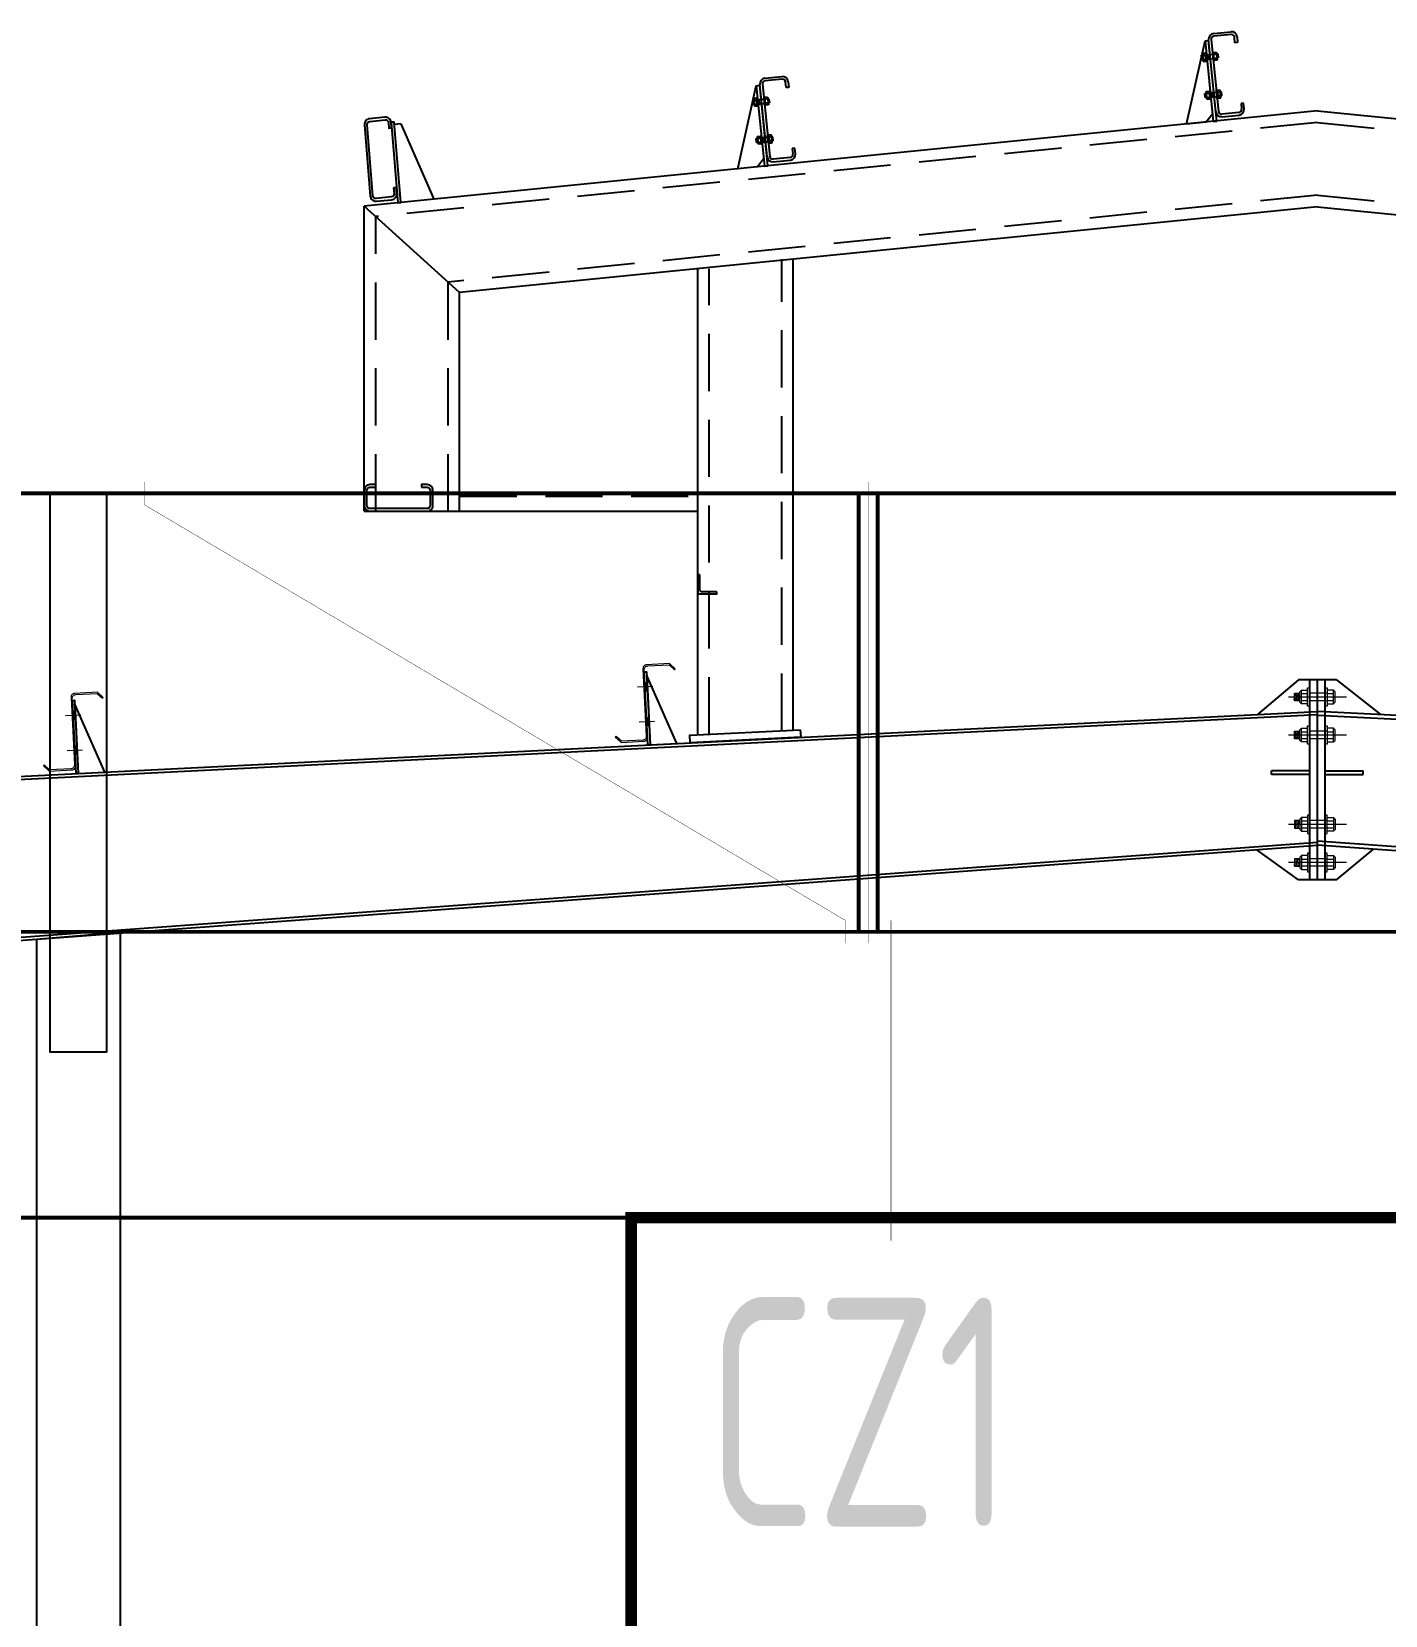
# Model space of a CAD drawing. Extents: x -33967 to 1773478, y -1022458 to -784650.
# Drawn here: x 1413896 to 1417447, y -988564 to -984411 of the extents above; entities that cross this region are included whole.
import ezdxf

# ---------------------------------------------------------------- set-up
doc = ezdxf.new("R2010")
doc.units = 0
doc.header["$LTSCALE"] = 1000
doc.header["$MEASUREMENT"] = 0
doc.linetypes.add('ACAD_ISO02W100', pattern=[15, 12, -3])
doc.linetypes.add('DASHED', pattern=[0.75, 0.5, -0.25])
for name, color, linetype, lineweight in [('6', 253, 'Continuous', 13), ('檩条', 30, 'Continuous', 5), ('螺栓', 15, 'Continuous', 18)]:
    doc.layers.add(name, color=color, linetype=linetype, lineweight=lineweight)
for name, color, linetype in [('AXIS', 3, 'Continuous'), ('BOLT', 251, 'Continuous'), ('G L', 150, 'Continuous'), ('GL', 150, 'Continuous'), ('GZ', 50, 'Continuous'), ('LT', 27, 'Continuous'), ('Prof', 2, 'Continuous'), ('PZ', 202, 'Continuous'), ('SPACE', 7, 'Continuous'), ('TEXT', 7, 'Continuous'), ('型钢', 6, 'Continuous'), ('檩托板', 7, 'Continuous')]:
    doc.layers.add(name, color=color, linetype=linetype)
doc.styles.add('TSSD_Label', font='tssdeng.shx', dxfattribs={"width": 0.7, "bigfont": 'hztxt.shx'})
pattern_1 = [(84.2751895, (1345714.673, -1150971.95), (6.3385477, -0.63544338), []), (84.2751895, (1345717.8424, -1150972.2675), (6.3385477, -0.63544338), [3.18515994, -1.59257997])]
pattern_2 = [(84.2751895, (1345714.673, -1150971.95), (6.3385477, -0.63544338), []), (84.2751895, (1345717.8424, -1150972.2675), (6.3385477, -0.63544338), [3.18515994, -1.59257997])]
pattern_3 = [(84.2751895, (1345704.698, -1151071.451), (6.3385477, -0.63544338), []), (84.2751895, (1345707.867, -1151071.769), (6.3385477, -0.63544338), [3.18515994, -1.59257997])]
pattern_4 = [(84.2751895, (1345704.698, -1151071.451), (6.3385477, -0.63544338), []), (84.2751895, (1345707.867, -1151071.769), (6.3385477, -0.63544338), [3.18515994, -1.59257997])]
pattern_5 = [(264.2751895, (1379931.46, -809604.1275), (6.3385477, -0.63544338), []), (264.2751895, (1379934.629, -809604.445), (6.3385477, -0.63544338), [3.18515994, -1.59257997])]
pattern_6 = [(264.2751895, (1379931.46, -809604.1275), (6.3385477, -0.63544338), []), (264.2751895, (1379934.629, -809604.445), (6.3385477, -0.63544338), [3.18515994, -1.59257997])]
pattern_7 = [(264.2751895, (1379921.485, -809703.629), (6.3385477, -0.63544338), []), (264.2751895, (1379924.654, -809703.9465), (6.3385477, -0.63544338), [3.18515994, -1.59257997])]
pattern_8 = [(264.2751895, (1379921.485, -809703.629), (6.3385477, -0.63544338), []), (264.2751895, (1379924.654, -809703.9465), (6.3385477, -0.63544338), [3.18515994, -1.59257997])]
pattern_9 = [(84.2751895, (1345714.673, -1150971.95), (6.3385477, -0.63544338), []), (84.2751895, (1345717.8424, -1150972.2675), (6.3385477, -0.63544338), [3.18515994, -1.59257997])]
pattern_10 = [(84.2751895, (1345714.673, -1150971.95), (6.3385477, -0.63544338), []), (84.2751895, (1345717.8424, -1150972.2675), (6.3385477, -0.63544338), [3.18515994, -1.59257997])]
pattern_11 = [(84.2751895, (1345704.698, -1151071.451), (6.3385477, -0.63544338), []), (84.2751895, (1345707.867, -1151071.769), (6.3385477, -0.63544338), [3.18515994, -1.59257997])]
pattern_12 = [(84.2751895, (1345704.698, -1151071.451), (6.3385477, -0.63544338), []), (84.2751895, (1345707.867, -1151071.769), (6.3385477, -0.63544338), [3.18515994, -1.59257997])]
pattern_13 = [(264.2751895, (1379931.46, -809604.1275), (6.3385477, -0.63544338), []), (264.2751895, (1379934.629, -809604.445), (6.3385477, -0.63544338), [3.18515994, -1.59257997])]
pattern_14 = [(264.2751895, (1379931.46, -809604.1275), (6.3385477, -0.63544338), []), (264.2751895, (1379934.629, -809604.445), (6.3385477, -0.63544338), [3.18515994, -1.59257997])]
pattern_15 = [(264.2751895, (1379921.485, -809703.629), (6.3385477, -0.63544338), []), (264.2751895, (1379924.654, -809703.9465), (6.3385477, -0.63544338), [3.18515994, -1.59257997])]
pattern_16 = [(264.2751895, (1379921.485, -809703.629), (6.3385477, -0.63544338), []), (264.2751895, (1379924.654, -809703.9465), (6.3385477, -0.63544338), [3.18515994, -1.59257997])]

# ---------------------------------------------------------------- blocks, each defined once
blk = doc.blocks.new('LT')
at = {"layer": '檩托板', "elevation": 0.3}
for points in [[(1356481.7, 98209.6), (1356487.7, 98210), (1356497.9, 98018.2), (1356491.9, 98017.9)], [(1356488.2, 98200), (1356497.9, 98018.2), (1356567.8, 98021.9)]]:
    blk.add_lwpolyline(points, close=True, dxfattribs=at)
at = {"layer": '檩条', "color": 1, "linetype": 'Continuous'}
for p, q in [((1356503.9, 98171, -1.7), (1356464.1, 98168.9, -1.7)), ((1356508.8, 98079.6, -1.7), (1356468.9, 98077.5, -1.7))]:
    blk.add_line(p, q, dxfattribs=at)
at = {"layer": '檩条', "elevation": -1.7}
blk.add_lwpolyline([(1356481.4, 98214.6, -0.414214), (1356490.9, 98225.1), (1356546.6, 98228.1), (1356560.7, 98215.4), (1356562.7, 98217.6), (1356547.7, 98231.2), (1356487.7, 98228, 0.414214), (1356478.3, 98217.5), (1356487.7, 98040.7, -0.414214), (1356478.2, 98030.2), (1356422.6, 98027.2), (1356408.4, 98040), (1356406.4, 98037.7), (1356421.5, 98024.2), (1356481.4, 98027.4, 0.414214), (1356490.9, 98037.9), (1356481.4, 98214.6)], format="xyb", dxfattribs=at)
at = {"layer": '檩条', "color": 1, "linetype": 'Continuous'}
for points in [[(1356481.5, 98157.6, -1.7), (1356480.2, 98182, -1.7), (1356490.5, 98158, -1.7), (1356489.2, 98182.5, -1.7)], [(1356485, 98090.6, -1.7), (1356486.3, 98066.2, -1.7), (1356494, 98091.1, -1.7), (1356495.3, 98066.7, -1.7)]]:
    blk.add_solid(points, dxfattribs=at)

msp = doc.modelspace()

# ---------------------------------------------------------------- hatches: boundary and pattern name
at = {"layer": '螺栓'}
h = msp.add_hatch(dxfattribs=at)
h.set_pattern_fill('BRASS', color=8, scale=1.0032, angle=90, style=0)
h.set_pattern_definition(pattern_1)
h.paths.add_polyline_path([(1417222.2, -986145.6), (1417208.5, -986145.6), (1417208.5, -986165.7), (1417222.2, -986165.7)])
h = msp.add_hatch(dxfattribs=at)
h.set_pattern_fill('BRASS', color=8, scale=1.0032, angle=90, style=0)
h.set_pattern_definition(pattern_2)
h.paths.add_polyline_path([(1417222.2, -986145.6), (1417208.5, -986145.6), (1417208.5, -986165.7), (1417222.2, -986165.7)])
h = msp.add_hatch(dxfattribs=at)
h.set_pattern_fill('BRASS', color=8, scale=1.0032, angle=90, style=0)
h.set_pattern_definition(pattern_1)
h.paths.add_polyline_path([(1417222.2, -986145.6), (1417208.5, -986145.6), (1417208.5, -986165.7), (1417222.2, -986165.7)])
h = msp.add_hatch(dxfattribs=at)
h.set_pattern_fill('BRASS', color=8, scale=1.0032, angle=90, style=0)
h.set_pattern_definition(pattern_2)
h.paths.add_polyline_path([(1417222.2, -986145.6), (1417208.5, -986145.6), (1417208.5, -986165.7), (1417222.2, -986165.7)])
h = msp.add_hatch(dxfattribs=at)
h.set_pattern_fill('BRASS', color=8, scale=1.0032, angle=90, style=0)
h.set_pattern_definition(pattern_9)
h.paths.add_polyline_path([(1417222.2, -986145.6), (1417208.5, -986145.6), (1417208.5, -986165.7), (1417222.2, -986165.7)])
h = msp.add_hatch(dxfattribs=at)
h.set_pattern_fill('BRASS', color=8, scale=1.0032, angle=90, style=0)
h.set_pattern_definition(pattern_10)
h.paths.add_polyline_path([(1417222.2, -986145.6), (1417208.5, -986145.6), (1417208.5, -986165.7), (1417222.2, -986165.7)])
h = msp.add_hatch(dxfattribs=at)
h.set_pattern_fill('BRASS', color=8, scale=1.0032, angle=90, style=0)
h.set_pattern_definition(pattern_9)
h.paths.add_polyline_path([(1417222.2, -986145.6), (1417208.5, -986145.6), (1417208.5, -986165.7), (1417222.2, -986165.7)])
h = msp.add_hatch(dxfattribs=at)
h.set_pattern_fill('BRASS', color=8, scale=1.0032, angle=90, style=0)
h.set_pattern_definition(pattern_10)
h.paths.add_polyline_path([(1417222.2, -986145.6), (1417208.5, -986145.6), (1417208.5, -986165.7), (1417222.2, -986165.7)])
h = msp.add_hatch(dxfattribs=at)
h.set_pattern_fill('BRASS', color=8, scale=1.0032, angle=90, style=0)
h.set_pattern_definition(pattern_3)
h.paths.add_polyline_path([(1417222.2, -986245.6), (1417208.5, -986245.6), (1417208.5, -986265.7), (1417222.2, -986265.7)])
h = msp.add_hatch(dxfattribs=at)
h.set_pattern_fill('BRASS', color=8, scale=1.0032, angle=90, style=0)
h.set_pattern_definition(pattern_4)
h.paths.add_polyline_path([(1417222.2, -986245.6), (1417208.5, -986245.6), (1417208.5, -986265.7), (1417222.2, -986265.7)])
h = msp.add_hatch(dxfattribs=at)
h.set_pattern_fill('BRASS', color=8, scale=1.0032, angle=90, style=0)
h.set_pattern_definition(pattern_3)
h.paths.add_polyline_path([(1417222.2, -986245.6), (1417208.5, -986245.6), (1417208.5, -986265.7), (1417222.2, -986265.7)])
h = msp.add_hatch(dxfattribs=at)
h.set_pattern_fill('BRASS', color=8, scale=1.0032, angle=90, style=0)
h.set_pattern_definition(pattern_4)
h.paths.add_polyline_path([(1417222.2, -986245.6), (1417208.5, -986245.6), (1417208.5, -986265.7), (1417222.2, -986265.7)])
h = msp.add_hatch(dxfattribs=at)
h.set_pattern_fill('BRASS', color=8, scale=1.0032, angle=90, style=0)
h.set_pattern_definition(pattern_11)
h.paths.add_polyline_path([(1417222.2, -986245.6), (1417208.5, -986245.6), (1417208.5, -986265.7), (1417222.2, -986265.7)])
h = msp.add_hatch(dxfattribs=at)
h.set_pattern_fill('BRASS', color=8, scale=1.0032, angle=90, style=0)
h.set_pattern_definition(pattern_12)
h.paths.add_polyline_path([(1417222.2, -986245.6), (1417208.5, -986245.6), (1417208.5, -986265.7), (1417222.2, -986265.7)])
h = msp.add_hatch(dxfattribs=at)
h.set_pattern_fill('BRASS', color=8, scale=1.0032, angle=90, style=0)
h.set_pattern_definition(pattern_11)
h.paths.add_polyline_path([(1417222.2, -986245.6), (1417208.5, -986245.6), (1417208.5, -986265.7), (1417222.2, -986265.7)])
h = msp.add_hatch(dxfattribs=at)
h.set_pattern_fill('BRASS', color=8, scale=1.0032, angle=90, style=0)
h.set_pattern_definition(pattern_12)
h.paths.add_polyline_path([(1417222.2, -986245.6), (1417208.5, -986245.6), (1417208.5, -986265.7), (1417222.2, -986265.7)])
h = msp.add_hatch(dxfattribs=at)
h.set_pattern_fill('BRASS', color=8, scale=1.0032, angle=90, style=0)
h.set_pattern_definition(pattern_5)
h.paths.add_polyline_path([(1417222.2, -986499.8), (1417208.5, -986499.8), (1417208.5, -986479.8), (1417222.2, -986479.8)])
h = msp.add_hatch(dxfattribs=at)
h.set_pattern_fill('BRASS', color=8, scale=1.0032, angle=90, style=0)
h.set_pattern_definition(pattern_6)
h.paths.add_polyline_path([(1417222.2, -986499.8), (1417208.5, -986499.8), (1417208.5, -986479.8), (1417222.2, -986479.8)])
h = msp.add_hatch(dxfattribs=at)
h.set_pattern_fill('BRASS', color=8, scale=1.0032, angle=90, style=0)
h.set_pattern_definition(pattern_5)
h.paths.add_polyline_path([(1417222.2, -986499.8), (1417208.5, -986499.8), (1417208.5, -986479.8), (1417222.2, -986479.8)])
h = msp.add_hatch(dxfattribs=at)
h.set_pattern_fill('BRASS', color=8, scale=1.0032, angle=90, style=0)
h.set_pattern_definition(pattern_6)
h.paths.add_polyline_path([(1417222.2, -986499.8), (1417208.5, -986499.8), (1417208.5, -986479.8), (1417222.2, -986479.8)])
h = msp.add_hatch(dxfattribs=at)
h.set_pattern_fill('BRASS', color=8, scale=1.0032, angle=90, style=0)
h.set_pattern_definition(pattern_13)
h.paths.add_polyline_path([(1417222.2, -986499.8), (1417208.5, -986499.8), (1417208.5, -986479.8), (1417222.2, -986479.8)])
h = msp.add_hatch(dxfattribs=at)
h.set_pattern_fill('BRASS', color=8, scale=1.0032, angle=90, style=0)
h.set_pattern_definition(pattern_14)
h.paths.add_polyline_path([(1417222.2, -986499.8), (1417208.5, -986499.8), (1417208.5, -986479.8), (1417222.2, -986479.8)])
h = msp.add_hatch(dxfattribs=at)
h.set_pattern_fill('BRASS', color=8, scale=1.0032, angle=90, style=0)
h.set_pattern_definition(pattern_13)
h.paths.add_polyline_path([(1417222.2, -986499.8), (1417208.5, -986499.8), (1417208.5, -986479.8), (1417222.2, -986479.8)])
h = msp.add_hatch(dxfattribs=at)
h.set_pattern_fill('BRASS', color=8, scale=1.0032, angle=90, style=0)
h.set_pattern_definition(pattern_14)
h.paths.add_polyline_path([(1417222.2, -986499.8), (1417208.5, -986499.8), (1417208.5, -986479.8), (1417222.2, -986479.8)])
h = msp.add_hatch(dxfattribs=at)
h.set_pattern_fill('BRASS', color=8, scale=1.0032, angle=90, style=0)
h.set_pattern_definition(pattern_7)
h.paths.add_polyline_path([(1417222.2, -986599.8), (1417208.5, -986599.8), (1417208.5, -986579.8), (1417222.2, -986579.8)])
h = msp.add_hatch(dxfattribs=at)
h.set_pattern_fill('BRASS', color=8, scale=1.0032, angle=90, style=0)
h.set_pattern_definition(pattern_8)
h.paths.add_polyline_path([(1417222.2, -986599.8), (1417208.5, -986599.8), (1417208.5, -986579.8), (1417222.2, -986579.8)])
h = msp.add_hatch(dxfattribs=at)
h.set_pattern_fill('BRASS', color=8, scale=1.0032, angle=90, style=0)
h.set_pattern_definition(pattern_7)
h.paths.add_polyline_path([(1417222.2, -986599.8), (1417208.5, -986599.8), (1417208.5, -986579.8), (1417222.2, -986579.8)])
h = msp.add_hatch(dxfattribs=at)
h.set_pattern_fill('BRASS', color=8, scale=1.0032, angle=90, style=0)
h.set_pattern_definition(pattern_8)
h.paths.add_polyline_path([(1417222.2, -986599.8), (1417208.5, -986599.8), (1417208.5, -986579.8), (1417222.2, -986579.8)])
h = msp.add_hatch(dxfattribs=at)
h.set_pattern_fill('BRASS', color=8, scale=1.0032, angle=90, style=0)
h.set_pattern_definition(pattern_15)
h.paths.add_polyline_path([(1417222.2, -986599.8), (1417208.5, -986599.8), (1417208.5, -986579.8), (1417222.2, -986579.8)])
h = msp.add_hatch(dxfattribs=at)
h.set_pattern_fill('BRASS', color=8, scale=1.0032, angle=90, style=0)
h.set_pattern_definition(pattern_16)
h.paths.add_polyline_path([(1417222.2, -986599.8), (1417208.5, -986599.8), (1417208.5, -986579.8), (1417222.2, -986579.8)])
h = msp.add_hatch(dxfattribs=at)
h.set_pattern_fill('BRASS', color=8, scale=1.0032, angle=90, style=0)
h.set_pattern_definition(pattern_15)
h.paths.add_polyline_path([(1417222.2, -986599.8), (1417208.5, -986599.8), (1417208.5, -986579.8), (1417222.2, -986579.8)])
h = msp.add_hatch(dxfattribs=at)
h.set_pattern_fill('BRASS', color=8, scale=1.0032, angle=90, style=0)
h.set_pattern_definition(pattern_16)
h.paths.add_polyline_path([(1417222.2, -986599.8), (1417208.5, -986599.8), (1417208.5, -986579.8), (1417222.2, -986579.8)])

# ---------------------------------------------------------------- linework, layer by layer
at = {"const_width": 30}
msp.add_lwpolyline([(1419068.6, -987521.5), (1415468.6, -987521.5), (1415468.6, -988721.5), (1419068.6, -988721.5)], close=True, dxfattribs=at)
at = {"layer": '6', "color": 8, "linetype": 'ACAD_ISO02W100', "ltscale": 2}
for p, q in [((1417344.7, -986155.7), (1417192.4, -986155.7)), ((1417344.7, -986155.7), (1417192.4, -986155.7)), ((1417344.7, -986255.7), (1417192.4, -986255.7)), ((1417344.7, -986255.7), (1417192.4, -986255.7)), ((1417344.7, -986489.8), (1417192.4, -986489.8)), ((1417344.7, -986489.8), (1417192.4, -986489.8)), ((1417344.7, -986589.8), (1417192.4, -986589.8)), ((1417344.7, -986589.8), (1417192.4, -986589.8))]:
    msp.add_line(p, q, dxfattribs=at)
at = {"layer": 'AXIS', "color": 3, "linetype": 'ByBlock', "const_width": 1}
for points in [[(1414192.1, -985591.5), (1414192.1, -985651.5), (1416030.2, -986741.5), (1416030.2, -986801.5)], [(1416090.2, -985591.5), (1416090.2, -985651.5), (1416090.2, -986741.5), (1416090.2, -986801.5)], [(1416150.2, -987581.5), (1416150.2, -987521.5), (1416150.2, -986801.5), (1416150.2, -986741.5)]]:
    msp.add_lwpolyline(points, dxfattribs=at)
at = {"layer": 'AXIS', "color": 6, "linetype": 'ByBlock', "const_width": 10}
msp.add_lwpolyline([(1416115.2, -985621.5), (1416065.2, -985621.5), (1416065.2, -986771.5), (1416115.2, -986771.5)], close=True, dxfattribs=at)
at = {"layer": 'BOLT'}
for p, q in [((1416963.5, -984473.2), (1416981.5, -984471.4)), ((1416963.5, -984473.2), (1416964.6, -984484.1)), ((1416963.5, -984473.5), (1416963.5, -984473.2)), ((1416964.6, -984484.1), (1416982.6, -984482.3)), ((1416974.6, -984467.2), (1416967.2, -984467.9)), ((1416967.2, -984467.9), (1416969.3, -984488.6)), ((1416967.7, -984473.1), (1416975.1, -984472.3)), ((1416968.7, -984483.4), (1416976.1, -984482.7)), ((1416969.3, -984488.6), (1416976.6, -984487.8)), ((1416974.6, -984467.1), (1416977, -984466.8)), ((1416976.6, -984488), (1416974.6, -984467.1)), ((1416976.6, -984488), (1416979.1, -984487.7)), ((1416977, -984466.8), (1416979.1, -984487.7)), ((1416977.5, -984471.3), (1416981.5, -984470.9)), ((1416977.5, -984471.3), (1416977.5, -984471.6)), ((1416977.5, -984471.5), (1416977.5, -984471.3)), ((1416978.7, -984483.2), (1416982.7, -984482.8)), ((1416979.1, -984487.7), (1416979.1, -984487.4)), ((1416981.5, -984470.9), (1416996.4, -984469.4)), ((1416981.5, -984471.4), (1416996.5, -984469.9)), ((1416982.7, -984482.8), (1416981.5, -984470.9)), ((1416982.6, -984482.3), (1416997.6, -984480.8)), ((1416982.7, -984482.8), (1416982.6, -984482.5)), ((1416982.6, -984482.7), (1416982.7, -984482.8)), ((1416982.7, -984482.8), (1416997.6, -984481.3)), ((1416996, -984464.9), (1416993.5, -984465.2)), ((1416993.5, -984465.2), (1416995.6, -984486.1)), ((1416994, -984469.8), (1416994, -984469.6)), ((1416994, -984469.6), (1416994, -984469.9)), ((1416998.1, -984485.8), (1416995.6, -984486.1)), ((1416995.6, -984486.1), (1416995.6, -984485.8)), ((1416996, -984465), (1417003.4, -984464.3)), ((1416998.1, -984485.8), (1416996, -984464.9)), ((1417007, -984469.1), (1416996.5, -984470.2)), ((1417008.1, -984479.5), (1416997.6, -984480.5)), ((1417005.5, -984485), (1416998.1, -984485.7)), ((1417003.4, -984464.3), (1417005.5, -984485)), ((1417007, -984469.1), (1417007, -984469.1)), ((1417007, -984469.1), (1417008.1, -984479.5)), ((1415819.1, -984582.7), (1415826.5, -984582)), ((1415826.5, -984582), (1415828.5, -984602.7)), ((1416973.4, -984572.7), (1416991.5, -984570.9)), ((1416974.5, -984583.6), (1416973.4, -984572.7)), ((1416974.5, -984583.6), (1416992.6, -984581.8)), ((1416977.1, -984567.4), (1416984.5, -984566.7)), ((1416979.2, -984588.1), (1416977.1, -984567.4)), ((1416977.6, -984572.6), (1416985, -984571.8)), ((1416984.5, -984566.6), (1416987, -984566.3)), ((1416984.5, -984566.6), (1416986.6, -984587.5)), ((1416989.1, -984587.2), (1416987, -984566.3)), ((1416987, -984566.3), (1416987, -984566.6)), ((1416987.4, -984570.8), (1416991.4, -984570.4)), ((1416991.4, -984570.4), (1417006.4, -984568.9)), ((1416991.4, -984570.6), (1416991.4, -984570.4)), ((1416991.4, -984570.4), (1416991.4, -984570.7)), ((1416991.4, -984570.4), (1416992.6, -984582.3)), ((1416991.5, -984570.9), (1417006.4, -984569.4)), ((1416992.6, -984581.8), (1417007.5, -984580.3)), ((1416992.6, -984582.3), (1417007.6, -984580.8)), ((1417005.9, -984564.4), (1417003.5, -984564.7)), ((1417003.5, -984564.7), (1417003.5, -984564.9)), ((1417005.5, -984585.6), (1417003.5, -984564.7)), ((1417005.1, -984581.1), (1417005.1, -984580.8)), ((1417005.1, -984580.9), (1417005.1, -984581.1)), ((1417005.9, -984564.4), (1417008, -984585.3)), ((1417013.3, -984563.8), (1417006, -984564.5)), ((1417017, -984568.6), (1417006.5, -984569.7)), ((1417018, -984579), (1417007.5, -984580)), ((1417015.4, -984584.5), (1417013.3, -984563.8)), ((1417018, -984579), (1417017, -984568.6)), ((1417018, -984579), (1417018, -984579)), ((1415786.6, -984590.9), (1415804.6, -984589.1)), ((1415786.6, -984590.9), (1415787.7, -984601.8)), ((1415786.6, -984591.2), (1415786.6, -984590.9)), ((1415787.7, -984601.8), (1415805.7, -984600)), ((1415797.6, -984584.9), (1415790.3, -984585.6)), ((1415790.3, -984585.6), (1415792.3, -984606.3)), ((1415790.8, -984590.8), (1415798.2, -984590)), ((1415791.8, -984601.1), (1415799.2, -984600.4)), ((1415792.3, -984606.3), (1415799.7, -984605.5)), ((1415797.6, -984584.7), (1415800.1, -984584.5)), ((1415799.7, -984605.6), (1415797.6, -984584.7)), ((1415799.7, -984605.6), (1415802.2, -984605.4)), ((1415800.1, -984584.5), (1415802.2, -984605.4)), ((1415800.6, -984589), (1415804.6, -984588.6)), ((1415800.6, -984589), (1415800.6, -984589.3)), ((1415800.6, -984589.1), (1415800.6, -984589)), ((1415801.8, -984600.9), (1415805.7, -984600.5)), ((1415802.2, -984605.4), (1415802.2, -984605.1)), ((1415804.6, -984588.6), (1415819.5, -984587.1)), ((1415804.6, -984589.1), (1415819.6, -984587.6)), ((1415805.7, -984600.5), (1415804.6, -984588.6)), ((1415805.7, -984600), (1415820.7, -984598.5)), ((1415805.7, -984600.5), (1415820.7, -984599)), ((1415805.7, -984600.5), (1415805.7, -984600.2)), ((1415805.7, -984600.4), (1415805.7, -984600.5)), ((1415819.1, -984582.6), (1415816.6, -984582.9)), ((1415816.6, -984582.9), (1415818.7, -984603.7)), ((1415817.1, -984587.5), (1415817, -984587.3)), ((1415817, -984587.3), (1415817.1, -984587.6)), ((1415821.2, -984603.5), (1415818.7, -984603.7)), ((1415818.7, -984603.7), (1415818.7, -984603.5)), ((1415821.2, -984603.5), (1415819.1, -984582.6)), ((1415830.1, -984586.8), (1415819.6, -984587.9)), ((1415831.1, -984597.2), (1415820.6, -984598.2)), ((1415828.5, -984602.7), (1415821.2, -984603.4)), ((1415830.1, -984586.8), (1415830.1, -984586.8)), ((1415830.1, -984586.8), (1415831.1, -984597.2)), ((1416974.5, -984583.4), (1416974.5, -984583.6)), ((1416978.7, -984582.9), (1416986.1, -984582.2)), ((1416986.6, -984587.3), (1416979.2, -984588.1)), ((1416986.6, -984587.5), (1416989.1, -984587.2)), ((1416988.6, -984582.7), (1416992.6, -984582.3)), ((1416988.6, -984582.7), (1416988.6, -984582.4)), ((1416988.6, -984582.6), (1416988.6, -984582.7)), ((1417008, -984585.3), (1417005.5, -984585.6)), ((1417008, -984585.2), (1417015.4, -984584.5)), ((1415796.5, -984690.4), (1415814.6, -984688.6)), ((1415797.6, -984701.3), (1415796.5, -984690.4)), ((1415797.6, -984701.3), (1415815.6, -984699.5)), ((1415797.6, -984701), (1415797.6, -984701.3)), ((1415800.2, -984685.1), (1415807.6, -984684.4)), ((1415802.3, -984705.8), (1415800.2, -984685.1)), ((1415800.7, -984690.3), (1415808.1, -984689.5)), ((1415801.8, -984700.6), (1415809.1, -984699.9)), ((1415809.7, -984705), (1415802.3, -984705.8)), ((1415807.6, -984684.3), (1415810.1, -984684)), ((1415807.6, -984684.3), (1415809.7, -984705.1)), ((1415809.7, -984705.1), (1415812.2, -984704.9)), ((1415812.2, -984704.9), (1415810.1, -984684)), ((1415810.1, -984684), (1415810.1, -984684.3)), ((1415810.5, -984688.5), (1415814.5, -984688.1)), ((1415811.7, -984700.4), (1415815.7, -984700)), ((1415811.7, -984700.4), (1415811.7, -984700.1)), ((1415811.7, -984700.3), (1415811.7, -984700.4)), ((1415814.5, -984688.1), (1415829.5, -984686.6)), ((1415814.5, -984688.3), (1415814.5, -984688.1)), ((1415814.5, -984688.1), (1415814.5, -984688.4)), ((1415814.5, -984688.1), (1415815.7, -984700)), ((1415814.6, -984688.6), (1415829.5, -984687.1)), ((1415815.6, -984699.5), (1415830.6, -984698)), ((1415815.7, -984700), (1415830.7, -984698.5)), ((1415829, -984682.1), (1415826.5, -984682.4)), ((1415826.5, -984682.4), (1415826.6, -984682.6)), ((1415828.6, -984703.3), (1415826.5, -984682.4)), ((1415828.2, -984698.8), (1415828.2, -984698.5)), ((1415828.2, -984698.6), (1415828.2, -984698.8)), ((1415831.1, -984703), (1415828.6, -984703.3)), ((1415836.4, -984681.5), (1415829, -984682.2)), ((1415829, -984682.1), (1415831.1, -984703)), ((1415840.1, -984686.3), (1415829.6, -984687.4)), ((1415841.1, -984696.7), (1415830.6, -984697.7)), ((1415831.1, -984702.9), (1415838.5, -984702.2)), ((1415838.5, -984702.2), (1415836.4, -984681.5)), ((1415841.1, -984696.7), (1415840.1, -984686.3)), ((1415841.1, -984696.7), (1415841.1, -984696.7)), ((1417207.5, -986162.7), (1417207.5, -986162.4)), ((1417207.5, -986162.5), (1417207.5, -986162.7))]:
    msp.add_line(p, q, dxfattribs=at)
for centre, start, end in [((1416973.2, -984471.8), 133.226, 190.5385), ((1416974.3, -984483.6), 180.8827, 238.1952), ((1416998.3, -984469.2), 0.8827, 58.1952), ((1416999.5, -984481.1), 313.226, 10.5385), ((1416983.1, -984571.3), 133.226, 190.5385), ((1417008.2, -984568.7), 0.8827, 58.1952), ((1417009.4, -984580.6), 313.226, 10.5385), ((1415796.2, -984589.4), 133.226, 190.5385), ((1415797.4, -984601.3), 180.8827, 238.1952), ((1415821.4, -984586.9), 0.8827, 58.1952), ((1415822.6, -984598.8), 313.226, 10.5385), ((1416984.3, -984583.1), 180.8827, 238.1952), ((1415806.2, -984688.9), 133.226, 190.5385), ((1415807.4, -984700.8), 180.8827, 238.1952), ((1415831.3, -984686.4), 0.8827, 58.1952), ((1415832.5, -984698.3), 313.226, 10.5385)]:
    msp.add_arc(centre, 5.58, start, end, dxfattribs=at)
at = {"layer": 'G L', "color": 8}
for points in [[(1408738.6, -986620), (1417268.6, -986193.5)], [(1408738.6, -986628), (1417268.6, -986201.5)], [(1426518.6, -986656), (1417268.6, -986193.5)], [(1417268.6, -986203.5), (1426518.6, -986666), (1435518.6, -986216)], [(1426093.6, -987170.3), (1417268.6, -986534)], [(1408738.6, -987162), (1417268.6, -986536)], [(1408738.6, -987170.1), (1417268.6, -986544)], [(1426093.6, -987180.4), (1417268.6, -986544)]]:
    msp.add_lwpolyline(points, dxfattribs=at)
at = {"layer": 'GL', "color": 8}
for p, q in [((1417218.6, -986110.7), (1417112.2, -986200.7)), ((1417318.6, -986110.7), (1417218.6, -986110.7)), ((1417248.6, -986634.8), (1417248.6, -986110.7)), ((1417268.6, -986634.8), (1417268.6, -986110.7)), ((1417288.6, -986634.8), (1417288.6, -986110.7)), ((1417318.6, -986110.7), (1417433, -986200.7)), ((1417148.6, -986359.2), (1417148.6, -986349.2)), ((1417248.6, -986349.2), (1417148.6, -986349.2)), ((1417148.6, -986359.2), (1417148.6, -986349.2)), ((1417248.6, -986349.2), (1417148.6, -986349.2)), ((1417248.6, -986359.2), (1417148.6, -986359.2)), ((1417248.6, -986359.2), (1417148.6, -986359.2)), ((1417288.6, -986349.2), (1417388.6, -986349.2)), ((1417288.6, -986349.2), (1417388.6, -986349.2)), ((1417288.6, -986359.2), (1417388.6, -986359.2)), ((1417288.6, -986359.2), (1417388.6, -986359.2)), ((1417388.6, -986359.2), (1417388.6, -986349.2)), ((1417388.6, -986359.2), (1417388.6, -986349.2)), ((1417218.6, -986634.8), (1417109.4, -986556.6)), ((1417318.6, -986634.8), (1417415.8, -986554.6)), ((1417318.6, -986634.8), (1417218.6, -986634.8))]:
    msp.add_line(p, q, dxfattribs=at)
at = {"layer": 'GZ', "color": 8}
for points in [[(1414093.6, -985621.5), (1413943.6, -985621.5), (1413943.6, -987086.1), (1414093.6, -987086.1)], [(1414128.6, -995621.5), (1414128.9, -986773.5), (1413909.3, -986791.5), (1413908.6, -995621.5)]]:
    msp.add_lwpolyline(points, close=True, dxfattribs=at)
at = {"layer": 'LT', "linetype": 'ByBlock', "const_width": 10}
for points in [[(1408058.3, -985621.5), (1462978.3, -985621.5)], [(1408058.6, -986771.5), (1462978.3, -986771.5)], [(1408058.6, -987521.5), (1462978.3, -987521.5)]]:
    msp.add_lwpolyline(points, dxfattribs=at)
at = {"layer": 'Prof'}
for p, q in [((1416996.5, -984415.1), (1417041.3, -984410.6)), ((1417002, -984620.6), (1416983.1, -984431.5)), ((1416990.1, -984430.8), (1417009, -984619.9)), ((1417042, -984417.6), (1416997.2, -984422.1)), ((1417052.3, -984439.7), (1417050.8, -984424.8)), ((1417059.2, -984439), (1417052.3, -984439.7)), ((1417057.7, -984424.1), (1417059.2, -984439)), ((1415819.6, -984532.8), (1415864.4, -984528.3)), ((1415865.1, -984535.3), (1415820.3, -984539.8)), ((1415825.1, -984738.3), (1415806.2, -984549.2)), ((1415813.2, -984548.5), (1415832.1, -984737.6)), ((1415875.3, -984557.4), (1415873.9, -984542.5)), ((1415882.3, -984556.7), (1415875.3, -984557.4)), ((1415880.8, -984541.8), (1415882.3, -984556.7)), ((1417062.5, -984622.6), (1417017.7, -984627.1)), ((1417075.1, -984598.2), (1417068.2, -984598.9)), ((1417068.2, -984598.9), (1417069.7, -984613.8)), ((1417076.6, -984613.1), (1417075.1, -984598.2)), ((1417018.4, -984634), (1417063.2, -984629.5)), ((1415885.6, -984740.3), (1415840.8, -984744.7)), ((1415841.5, -984751.7), (1415886.3, -984747.2)), ((1415898.2, -984715.9), (1415891.3, -984716.6)), ((1415891.3, -984716.6), (1415892.8, -984731.5)), ((1415899.7, -984730.8), (1415898.2, -984715.9))]:
    msp.add_line(p, q, dxfattribs=at)
for points in [[(1414845.3, -984820.5), (1414846.8, -984835.5, -0.414214), (1414839.6, -984844.2), (1414799.8, -984848.2, -0.414214), (1414791.1, -984841), (1414776.2, -984654.6, -0.414214), (1414783.3, -984645.8), (1414823.1, -984641.8, -0.414214), (1414831.9, -984649), (1414833.4, -984663.9), (1414840.3, -984663.2), (1414838.8, -984648.3, 0.414214), (1414822.4, -984634.9), (1414782.6, -984638.8, 0.414214), (1414769.2, -984655.3), (1414784.1, -984841.7, 0.414214), (1414800.5, -984855.2), (1414840.3, -984851.2, 0.414214), (1414853.8, -984834.8), (1414852.3, -984819.9)], [(1414918.6, -985605.5), (1414933.6, -985605.5, -0.414214), (1414941.6, -985613.5), (1414941.6, -985653.5, -0.414214), (1414933.6, -985661.5), (1414783.6, -985661.5, -0.414214), (1414775.6, -985653.5), (1414775.6, -985613.5, -0.414214), (1414783.6, -985605.5), (1414798.6, -985605.5), (1414798.6, -985598.5), (1414783.6, -985598.5, 0.414214), (1414768.6, -985613.5), (1414768.6, -985653.5, 0.414214), (1414783.6, -985668.5), (1414933.6, -985668.5, 0.414214), (1414948.6, -985653.5), (1414948.6, -985613.5, 0.414214), (1414933.6, -985598.5), (1414918.6, -985598.5)]]:
    msp.add_lwpolyline(points, format="xyb", close=True, dxfattribs=at)
for centre, radius, start, end in [((1416998, -984430), 15, 95.7106, 185.7106), ((1417042.8, -984425.6), 15, 5.7106, 95.7106), ((1416998, -984430), 8, 95.7106, 185.7106), ((1417042.8, -984425.6), 8, 5.7106, 95.7106), ((1415821.1, -984547.7), 15, 95.7106, 185.7106), ((1415821.1, -984547.7), 8, 95.7106, 185.7106), ((1415865.9, -984543.3), 15, 5.7106, 95.7106), ((1415865.9, -984543.3), 8, 5.7106, 95.7106), ((1417016.9, -984619.1), 15, 185.7106, 275.7106), ((1417016.9, -984619.1), 8, 185.7106, 275.7106), ((1417061.7, -984614.6), 8, 275.7106, 5.7106), ((1417061.7, -984614.6), 15, 275.7106, 5.7106), ((1415840, -984736.8), 15, 185.7106, 275.7106), ((1415840, -984736.8), 8, 185.7106, 275.7106), ((1415884.8, -984732.3), 8, 275.7106, 5.7106), ((1415884.8, -984732.3), 15, 275.7106, 5.7106)]:
    msp.add_arc(centre, radius, start, end, dxfattribs=at)
at = {"layer": 'PZ'}
for p, q in [((1416925.3, -984652.9), (1416973.8, -984434.6)), ((1416973.8, -984434.6), (1416983.3, -984433.6)), ((1416973.8, -984434.6), (1416994.9, -984645.9)), ((1417004.4, -984644.9), (1416983.3, -984433.6)), ((1415748.4, -984770.6), (1415796.9, -984552.3)), ((1415796.9, -984552.3), (1415806.4, -984551.3)), ((1415796.9, -984552.3), (1415818, -984763.6)), ((1415827.5, -984762.6), (1415806.4, -984551.3)), ((1414864.5, -984652.5), (1414847.4, -984654.3)), ((1414864.5, -984652.5), (1414951.5, -984850.2)), ((1416975.8, -984647.8), (1416925.3, -984652.9)), ((1416975.8, -984647.8), (1416993, -984626.1)), ((1416994.9, -984645.9), (1417004.4, -984644.9)), ((1415798.9, -984765.5), (1415816.1, -984743.8)), ((1415798.9, -984765.5), (1415748.4, -984770.6)), ((1415818, -984763.6), (1415827.5, -984762.6))]:
    msp.add_line(p, q, dxfattribs=at)
for points in [[(1414838.8, -984648.3), (1414856.3, -984859.8), (1414864.2, -984859), (1414846.8, -984647.5)], [(1415911.7, -986241.4), (1415913.3, -986261.3), (1415623.8, -986275.8), (1415622.2, -986255.8)]]:
    msp.add_lwpolyline(points, close=True, dxfattribs=at)
at = {"layer": '型钢', "color": 8}
for p, q in [((1417268.6, -984618.5), (1414768.6, -984868.5)), ((1417268.6, -984618.5), (1419768.6, -984868.5)), ((1415018.6, -985094.8), (1414768.6, -984868.5)), ((1414768.6, -985668.5), (1414768.6, -984868.5)), ((1417268.6, -984869.8), (1415018.6, -985094.8)), ((1417268.6, -984869.8), (1419518.6, -985094.8)), ((1415643.6, -986254.8), (1415643.6, -985032.3)), ((1415893.6, -986242.3), (1415893.6, -985007.3)), ((1415018.6, -985668.5), (1415018.6, -985094.8)), ((1415018.6, -985618.5), (1415643.6, -985618.5)), ((1414768.6, -985668.5), (1415018.6, -985668.5)), ((1415018.6, -985668.5), (1415643.6, -985668.5))]:
    msp.add_line(p, q, dxfattribs=at)
at = {"layer": '型钢', "color": 8, "linetype": 'DASHED', "ltscale": 0.3}
for p, q in [((1417268.6, -984648.7), (1414798.6, -984895.7)), ((1417268.6, -984648.7), (1419738.6, -984895.7)), ((1417268.6, -984839.6), (1414988.6, -985067.6)), ((1417268.6, -984839.6), (1419548.6, -985067.6)), ((1414798.6, -985668.5), (1414798.6, -984895.7)), ((1415673.6, -986253.3), (1415673.6, -985032.3)), ((1415863.6, -986243.8), (1415863.6, -985007.3)), ((1414988.6, -985668.5), (1414988.6, -985067.6)), ((1415018.6, -985628.5), (1415643.6, -985628.5))]:
    msp.add_line(p, q, dxfattribs=at)
at = {"layer": '型钢', "color": 8}
msp.add_lwpolyline([(1415643.6, -985885), (1415693.6, -985885), (1415693.6, -985881.7, 0.414214), (1415691.9, -985880), (1415654.1, -985880, -0.414214), (1415648.6, -985874.5), (1415648.6, -985836.7, 0.414214), (1415646.9, -985835), (1415643.6, -985835)], format="xyb", close=True, dxfattribs=at)
at = {"layer": '螺栓', "color": 8}
for p, q in [((1417226.5, -986173.7), (1417226.5, -986137.6)), ((1417226.5, -986173.7), (1417226.5, -986137.6)), ((1417226.5, -986146.6), (1417242.5, -986146.6)), ((1417226.5, -986146.6), (1417242.5, -986146.6)), ((1417294.6, -986145.6), (1417248.6, -986145.6)), ((1417294.6, -986145.6), (1417248.6, -986145.6)), ((1417288.6, -986131.6), (1417294.6, -986131.6)), ((1417288.6, -986131.6), (1417294.6, -986131.6)), ((1417288.6, -986131.6), (1417294.6, -986131.6)), ((1417288.6, -986131.6), (1417294.6, -986131.6)), ((1417288.6, -986131.6), (1417294.6, -986131.6)), ((1417288.6, -986131.6), (1417294.6, -986131.6)), ((1417288.6, -986131.6), (1417294.6, -986131.6)), ((1417288.6, -986131.6), (1417294.6, -986131.6)), ((1417294.6, -986146.6), (1417310.6, -986146.6)), ((1417294.6, -986146.6), (1417310.6, -986146.6)), ((1417310.6, -986173.7), (1417310.6, -986137.6)), ((1417310.6, -986173.7), (1417310.6, -986137.6)), ((1417226.5, -986164.7), (1417242.5, -986164.7)), ((1417226.5, -986164.7), (1417242.5, -986164.7)), ((1417294.6, -986165.7), (1417248.6, -986165.7)), ((1417294.6, -986165.7), (1417248.6, -986165.7)), ((1417294.6, -986164.7), (1417310.6, -986164.7)), ((1417294.6, -986164.7), (1417310.6, -986164.7)), ((1417226.5, -986273.7), (1417226.5, -986237.6)), ((1417226.5, -986273.7), (1417226.5, -986237.6)), ((1417288.6, -986231.6), (1417294.6, -986231.6)), ((1417288.6, -986231.6), (1417294.6, -986231.6)), ((1417288.6, -986231.6), (1417294.6, -986231.6)), ((1417288.6, -986231.6), (1417294.6, -986231.6)), ((1417288.6, -986231.6), (1417294.6, -986231.6)), ((1417288.6, -986231.6), (1417294.6, -986231.6)), ((1417288.6, -986231.6), (1417294.6, -986231.6)), ((1417288.6, -986231.6), (1417294.6, -986231.6)), ((1417310.6, -986273.7), (1417310.6, -986237.6)), ((1417310.6, -986273.7), (1417310.6, -986237.6)), ((1417226.5, -986246.6), (1417242.5, -986246.6)), ((1417226.5, -986246.6), (1417242.5, -986246.6)), ((1417226.5, -986264.7), (1417242.5, -986264.7)), ((1417226.5, -986264.7), (1417242.5, -986264.7)), ((1417294.6, -986245.6), (1417248.6, -986245.6)), ((1417294.6, -986245.6), (1417248.6, -986245.6)), ((1417294.6, -986265.7), (1417248.6, -986265.7)), ((1417294.6, -986265.7), (1417248.6, -986265.7)), ((1417294.6, -986246.6), (1417310.6, -986246.6)), ((1417294.6, -986246.6), (1417310.6, -986246.6)), ((1417294.6, -986264.7), (1417310.6, -986264.7)), ((1417294.6, -986264.7), (1417310.6, -986264.7)), ((1417226.5, -986471.7), (1417226.5, -986507.8)), ((1417226.5, -986471.7), (1417226.5, -986507.8)), ((1417226.5, -986480.8), (1417242.5, -986480.8)), ((1417226.5, -986480.8), (1417242.5, -986480.8)), ((1417294.6, -986479.8), (1417248.6, -986479.8)), ((1417294.6, -986479.8), (1417248.6, -986479.8)), ((1417294.6, -986480.8), (1417310.6, -986480.8)), ((1417294.6, -986480.8), (1417310.6, -986480.8)), ((1417310.6, -986471.7), (1417310.6, -986507.8)), ((1417310.6, -986471.7), (1417310.6, -986507.8)), ((1417226.5, -986498.8), (1417242.5, -986498.8)), ((1417226.5, -986498.8), (1417242.5, -986498.8)), ((1417294.6, -986499.8), (1417248.6, -986499.8)), ((1417294.6, -986499.8), (1417248.6, -986499.8)), ((1417288.6, -986513.9), (1417294.6, -986513.9)), ((1417288.6, -986513.9), (1417294.6, -986513.9)), ((1417288.6, -986513.9), (1417294.6, -986513.9)), ((1417288.6, -986513.9), (1417294.6, -986513.9)), ((1417288.6, -986513.9), (1417294.6, -986513.9)), ((1417288.6, -986513.9), (1417294.6, -986513.9)), ((1417288.6, -986513.9), (1417294.6, -986513.9)), ((1417288.6, -986513.9), (1417294.6, -986513.9)), ((1417294.6, -986498.8), (1417310.6, -986498.8)), ((1417294.6, -986498.8), (1417310.6, -986498.8)), ((1417226.5, -986571.7), (1417226.5, -986607.8)), ((1417226.5, -986571.7), (1417226.5, -986607.8)), ((1417310.6, -986571.7), (1417310.6, -986607.8)), ((1417310.6, -986571.7), (1417310.6, -986607.8)), ((1417226.5, -986580.8), (1417242.5, -986580.8)), ((1417226.5, -986580.8), (1417242.5, -986580.8)), ((1417226.5, -986598.8), (1417242.5, -986598.8)), ((1417226.5, -986598.8), (1417242.5, -986598.8)), ((1417294.6, -986579.8), (1417248.6, -986579.8)), ((1417294.6, -986579.8), (1417248.6, -986579.8)), ((1417294.6, -986599.8), (1417248.6, -986599.8)), ((1417294.6, -986599.8), (1417248.6, -986599.8)), ((1417288.6, -986613.9), (1417294.6, -986613.9)), ((1417288.6, -986613.9), (1417294.6, -986613.9)), ((1417288.6, -986613.9), (1417294.6, -986613.9)), ((1417288.6, -986613.9), (1417294.6, -986613.9)), ((1417288.6, -986613.9), (1417294.6, -986613.9)), ((1417288.6, -986613.9), (1417294.6, -986613.9)), ((1417288.6, -986613.9), (1417294.6, -986613.9)), ((1417288.6, -986613.9), (1417294.6, -986613.9)), ((1417294.6, -986580.8), (1417310.6, -986580.8)), ((1417294.6, -986580.8), (1417310.6, -986580.8)), ((1417294.6, -986598.8), (1417310.6, -986598.8)), ((1417294.6, -986598.8), (1417310.6, -986598.8))]:
    msp.add_line(p, q, dxfattribs=at)
for points in [[(1417222.2, -986165.7), (1417208.5, -986165.7), (1417208.5, -986145.6), (1417222.2, -986145.6)], [(1417222.2, -986165.7), (1417208.5, -986165.7), (1417208.5, -986145.6), (1417222.2, -986145.6)], [(1417242.5, -986173.7), (1417226.5, -986173.7), (1417222.2, -986169.5), (1417222.2, -986141.9), (1417226.5, -986137.6), (1417242.5, -986137.6)], [(1417242.5, -986173.7), (1417226.5, -986173.7), (1417222.2, -986169.5), (1417222.2, -986141.9), (1417226.5, -986137.6), (1417242.5, -986137.6)], [(1417294.6, -986173.7), (1417310.6, -986173.7), (1417314.9, -986169.5), (1417314.9, -986141.9), (1417310.6, -986137.6), (1417294.6, -986137.6)], [(1417294.6, -986173.7), (1417310.6, -986173.7), (1417314.9, -986169.5), (1417314.9, -986141.9), (1417310.6, -986137.6), (1417294.6, -986137.6)], [(1417242.5, -986273.7), (1417226.5, -986273.7), (1417222.2, -986269.5), (1417222.2, -986241.9), (1417226.5, -986237.6), (1417242.5, -986237.6)], [(1417242.5, -986273.7), (1417226.5, -986273.7), (1417222.2, -986269.5), (1417222.2, -986241.9), (1417226.5, -986237.6), (1417242.5, -986237.6)], [(1417294.6, -986273.7), (1417310.6, -986273.7), (1417314.9, -986269.5), (1417314.9, -986241.9), (1417310.6, -986237.6), (1417294.6, -986237.6)], [(1417294.6, -986273.7), (1417310.6, -986273.7), (1417314.9, -986269.5), (1417314.9, -986241.9), (1417310.6, -986237.6), (1417294.6, -986237.6)], [(1417222.2, -986265.7), (1417208.5, -986265.7), (1417208.5, -986245.6), (1417222.2, -986245.6)], [(1417222.2, -986265.7), (1417208.5, -986265.7), (1417208.5, -986245.6), (1417222.2, -986245.6)], [(1417222.2, -986479.8), (1417208.5, -986479.8), (1417208.5, -986499.8), (1417222.2, -986499.8)], [(1417222.2, -986479.8), (1417208.5, -986479.8), (1417208.5, -986499.8), (1417222.2, -986499.8)], [(1417242.5, -986471.7), (1417226.5, -986471.7), (1417222.2, -986476), (1417222.2, -986503.6), (1417226.5, -986507.8), (1417242.5, -986507.8)], [(1417242.5, -986471.7), (1417226.5, -986471.7), (1417222.2, -986476), (1417222.2, -986503.6), (1417226.5, -986507.8), (1417242.5, -986507.8)], [(1417294.6, -986471.7), (1417310.6, -986471.7), (1417314.9, -986476), (1417314.9, -986503.6), (1417310.6, -986507.8), (1417294.6, -986507.8)], [(1417294.6, -986471.7), (1417310.6, -986471.7), (1417314.9, -986476), (1417314.9, -986503.6), (1417310.6, -986507.8), (1417294.6, -986507.8)], [(1417242.5, -986571.7), (1417226.5, -986571.7), (1417222.2, -986576), (1417222.2, -986603.6), (1417226.5, -986607.8), (1417242.5, -986607.8)], [(1417242.5, -986571.7), (1417226.5, -986571.7), (1417222.2, -986576), (1417222.2, -986603.6), (1417226.5, -986607.8), (1417242.5, -986607.8)], [(1417294.6, -986571.7), (1417310.6, -986571.7), (1417314.9, -986576), (1417314.9, -986603.6), (1417310.6, -986607.8), (1417294.6, -986607.8)], [(1417294.6, -986571.7), (1417310.6, -986571.7), (1417314.9, -986576), (1417314.9, -986603.6), (1417310.6, -986607.8), (1417294.6, -986607.8)], [(1417222.2, -986579.8), (1417208.5, -986579.8), (1417208.5, -986599.8), (1417222.2, -986599.8)], [(1417222.2, -986579.8), (1417208.5, -986579.8), (1417208.5, -986599.8), (1417222.2, -986599.8)]]:
    msp.add_lwpolyline(points, dxfattribs=at)
for points in [[(1417248.6, -986179.7), (1417242.5, -986179.7), (1417242.5, -986131.6), (1417248.6, -986131.6)], [(1417248.6, -986179.7), (1417242.5, -986179.7), (1417242.5, -986131.6), (1417248.6, -986131.6)], [(1417294.6, -986179.7), (1417288.6, -986179.7), (1417288.6, -986131.6), (1417294.6, -986131.6)], [(1417294.6, -986179.7), (1417288.6, -986179.7), (1417288.6, -986131.6), (1417294.6, -986131.6)], [(1417248.6, -986279.7), (1417242.5, -986279.7), (1417242.5, -986231.6), (1417248.6, -986231.6)], [(1417248.6, -986279.7), (1417242.5, -986279.7), (1417242.5, -986231.6), (1417248.6, -986231.6)], [(1417294.6, -986279.7), (1417288.6, -986279.7), (1417288.6, -986231.6), (1417294.6, -986231.6)], [(1417294.6, -986279.7), (1417288.6, -986279.7), (1417288.6, -986231.6), (1417294.6, -986231.6)], [(1417248.6, -986465.7), (1417242.5, -986465.7), (1417242.5, -986513.9), (1417248.6, -986513.9)], [(1417248.6, -986465.7), (1417242.5, -986465.7), (1417242.5, -986513.9), (1417248.6, -986513.9)], [(1417294.6, -986465.7), (1417288.6, -986465.7), (1417288.6, -986513.9), (1417294.6, -986513.9)], [(1417294.6, -986465.7), (1417288.6, -986465.7), (1417288.6, -986513.9), (1417294.6, -986513.9)], [(1417248.6, -986565.7), (1417242.5, -986565.7), (1417242.5, -986613.9), (1417248.6, -986613.9)], [(1417248.6, -986565.7), (1417242.5, -986565.7), (1417242.5, -986613.9), (1417248.6, -986613.9)], [(1417294.6, -986565.7), (1417288.6, -986565.7), (1417288.6, -986613.9), (1417294.6, -986613.9)], [(1417294.6, -986565.7), (1417288.6, -986565.7), (1417288.6, -986613.9), (1417294.6, -986613.9)]]:
    msp.add_lwpolyline(points, close=True, dxfattribs=at)

# ---------------------------------------------------------------- block references
at = {"layer": 'SPACE', "color": 8, "rotation": 359.81312795748}
for p in [(58708.2, -1079874.5, -0.3), (57208.2, -1079949.5, -0.3)]:
    msp.add_blockref('LT', p, dxfattribs=at)

# ---------------------------------------------------------------- texts
at = {"layer": 'TEXT', "style": 'TSSD_Label', "width": 0.7}
msp.add_text('CZ1', height=600, dxfattribs=at).set_placement((1415666.3, -988331.5))

doc.saveas('drawing.dxf')
